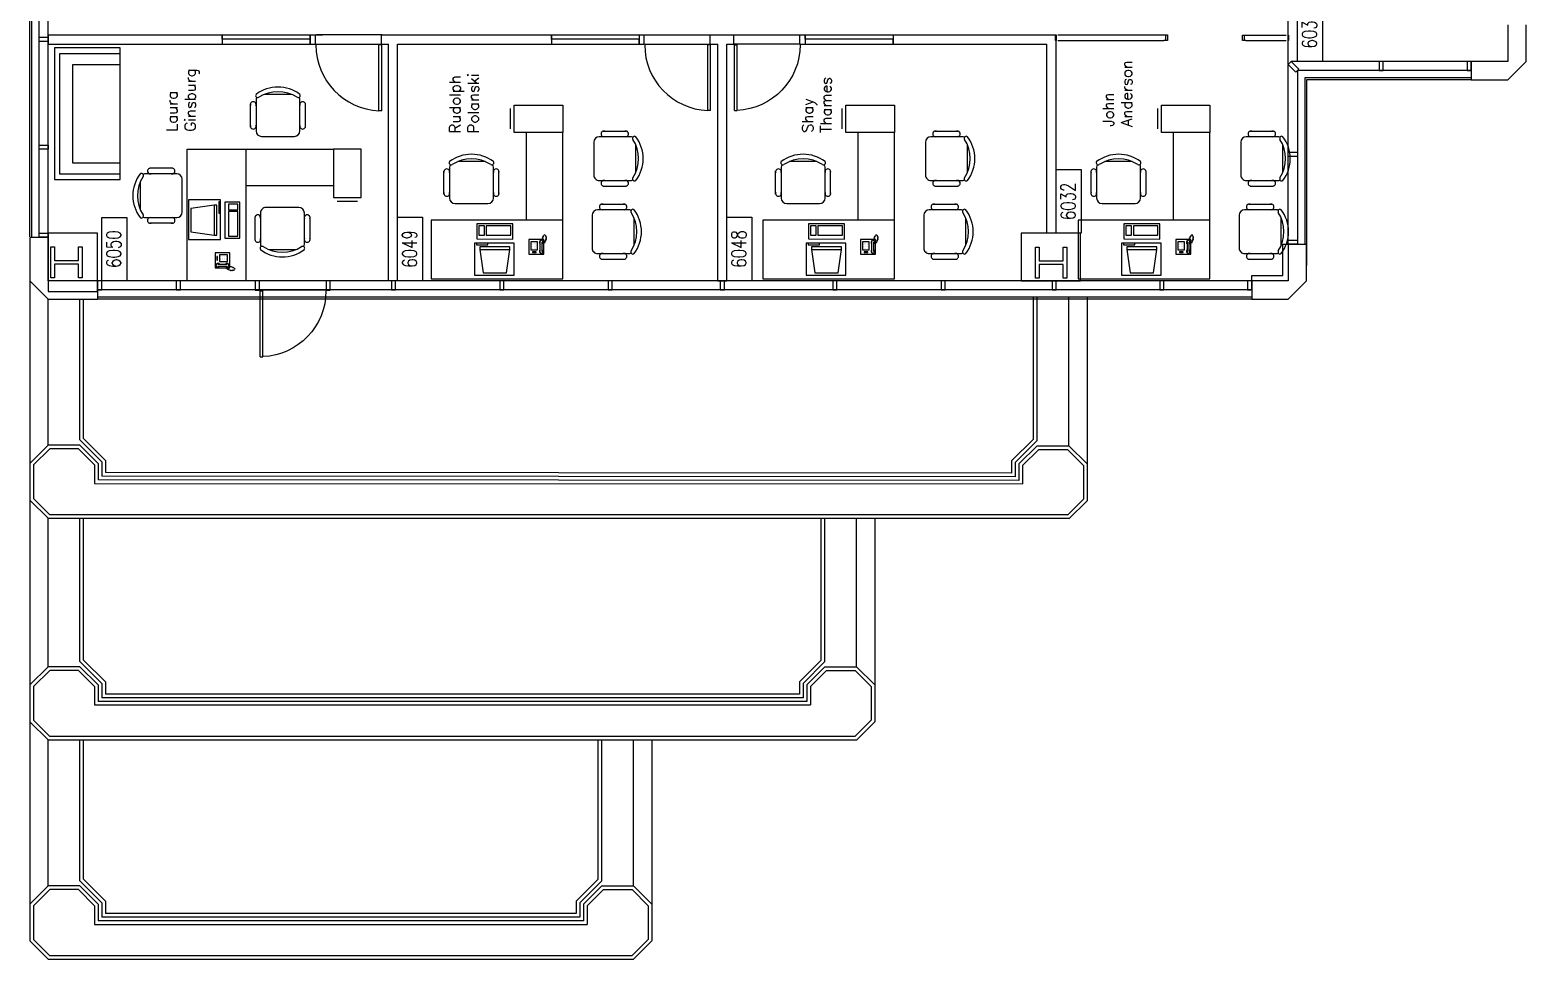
# Model space of a CAD drawing. Header units: millimetres. Extents: x 43 to 3711, y 1330 to 4598.
# Drawn here: x 43 to 861, y 2010 to 2518 of the extents above; entities that cross this region are included whole.
import ezdxf
from ezdxf.enums import TextEntityAlignment as Align

# ---------------------------------------------------------------- set-up
doc = ezdxf.new("R2010")
doc.units = ezdxf.units.MM
for name, color, linetype in [('CHAIRS', 4, 'Continuous'), ('CPU', 6, 'Continuous'), ('E-B-FURR', 6, 'Continuous'), ('E-B-GLAZ', 8, 'Continuous'), ('E-B-MULL', 8, 'Continuous'), ('E-B-SHEL', 2, 'Continuous'), ('E-C-HEAD', 5, 'Continuous'), ('E-F-DOOR', 3, 'Continuous'), ('E-F-SILL', 8, 'Continuous'), ('E-F-TERR', 4, 'Continuous'), ('E-S-COLM', 8, 'Continuous'), ('EMPLOYEE', 1, 'Continuous'), ('FURNITURE', 3, 'Continuous'), ('PANELS_201', 6, 'Continuous'), ('PHONES', 4, 'Continuous'), ('RMNUM', 40, 'Continuous')]:
    doc.layers.add(name, color=color, linetype=linetype)
doc.styles.add('ARCHITXT', font='simplex.shx')
doc.styles.add('ROMANS', font='romans', dxfattribs={"width": 0.75, "height": 8})

# ---------------------------------------------------------------- blocks, each defined once
blk = doc.blocks.new('DR-36')
for p, q in [((0, 36), (0, 0)), ((0, 36), (1.5, 36)), ((1.5, 36), (1.5, 0)), ((0, 0), (1.5, 0))]:
    blk.add_line(p, q)
blk.add_arc((0, 0), 36, 0, 87.61406)
blk = doc.blocks.new('RMNUM')
at = {"layer": 'RMNUM'}
blk.add_lwpolyline([(-16.33354, 6.674702), (18.388073, 6.674702), (18.388073, -6.982766), (-16.33354, -6.982766), (-16.33354, 6.674702)], dxfattribs=at)
at = {"layer": 'RMNUM', "style": 'ROMANS', "width": 0.75}
blk.add_attdef('NUMBER', text='', height=8, dxfattribs=at).set_placement((1.027267, 0.114097), align=Align.MIDDLE_CENTER)
blk = doc.blocks.new('RECTANG')
for p, q in [((1, 1), (0, 1)), ((0, 1), (0, 0)), ((1, 0), (1, 1)), ((0, 0), (1, 0))]:
    blk.add_line(p, q)
blk = doc.blocks.new('FNPHONE')
for p, q in [((-9.1, 0.22), (-9.7, 0.02)), ((-8.9, 0.62), (-9.5, 0.42)), ((-8.7, 1.02), (-9.3, 0.82)), ((-8.5, 1.42), (-9.1, 1.22)), ((-8.3, 1.82), (-8.9, 1.62)), ((-7.14, 0.56), (-7.5, -0.58)), ((-7.29, 6.54), (-7.29, 1.54)), ((-6.29, 6.54), (-6.29, 1.54)), ((-3.87, 4.85), (-3.87, 4.85)), ((-3.87, 3.91), (-3.87, 3.91)), ((-3.87, 2.97), (-3.87, 2.97)), ((-3.87, 2.03), (-3.87, 2.03)), ((-2.94, 4.85), (-2.94, 4.85)), ((-2.94, 3.91), (-2.94, 3.91)), ((-2.94, 2.97), (-2.94, 2.97)), ((-2.94, 2.03), (-2.94, 2.03)), ((-2, 4.85), (-2, 4.85)), ((-2, 3.91), (-2, 3.91)), ((-2, 2.97), (-2, 2.97)), ((-2, 2.03), (-2, 2.03)), ((-9.3, -0.18), (-9.9, -0.38)), ((-9.3, -0.58), (-9.9, -0.78)), ((-9.3, -0.98), (-9.9, -1.18)), ((-9.3, -1.38), (-9.9, -1.58)), ((-9.1, -1.78), (-9.7, -1.98)), ((-8.9, -2.18), (-9.5, -2.38)), ((-8.43, -2.46), (-9.03, -2.66)), ((-7.9, -1.98), (-8.5, -2.18)), ((-7.7, -1.58), (-8.3, -1.78)), ((-7.5, -1.18), (-8.1, -1.38)), ((-7.3, -0.78), (-7.9, -0.98))]:
    blk.add_line(p, q)
for centre, start, end in [((-6.79, 6.54), 298.49146, 241.50854), ((-6.79, 1.54), 118.49146, 61.50854)]:
    blk.add_arc(centre, 1.05, start, end)
for p, xscale, yscale, zscale in [((-8.21, 0), 8.20528234483245, 8.104073169521023, 8.20528234483245), ((-4.81, 1.25), 3.75, 4.375, 3.75), ((-4.03, 6.72), 2.03125, 0.46875, 2.03125)]:
    blk.add_blockref('RECTANG', p, dxfattribs=dict(xscale=xscale, yscale=yscale, zscale=zscale))
blk = doc.blocks.new('DESK3')
for p, q in [((72, 0), (0, 0)), ((0, 0), (0, -80)), ((72, -32), (72, 0)), ((0, -32), (72, -32)), ((20, -80), (20, -32)), ((0, -80), (20, -80))]:
    blk.add_line(p, q)
blk = doc.blocks.new('FC15X27A')
for p, q in [((7.53125, 0), (-7.53125, 0)), ((-7.53125, 0), (-7.53125, -26.5)), ((7.53125, -26.5), (7.53125, 0)), ((-7.53125, -26.5), (7.53125, -26.5)), ((-5.53125, -28.5), (5.53125, -28.5))]:
    blk.add_line(p, q)
blk = doc.blocks.new('CHAIR7')
for p, q in [((0, 9), (0, -9)), ((20, 12), (3, 12)), ((5.12, 15.04), (17.88, 15.04)), ((23, -7.44), (23, 7.44)), ((3, -12), (20, -12)), ((5.12, -15), (17.88, -15))]:
    blk.add_line(p, q)
for centre, radius, start, end in [((3, 9), 3, 90, 180), ((5.56, 13.54), 1.56, 73.7398, 286.2602), ((17.44, 13.54), 1.56, 253.7398, 106.2602), ((20, 9), 3, 62.41556, 90), ((22.34, 11.12), 1.1, 53.30994, 212.02741), ((4.82, 0), 19.64, 327.57575, 32.42425), ((7, 0), 20, 323.1301, 36.8699), ((3, -9), 3, 180, 270), ((5.56, -13.5), 1.56, 73.7398, 286.2602), ((17.44, -13.5), 1.56, 253.7398, 106.2602), ((20, -9), 3, 270, 297.58444), ((22.34, -11.12), 1.1, 147.97259, 306.69006)]:
    blk.add_arc(centre, radius, start, end)
blk = doc.blocks.new('IBMAT', base_point=(61, 306))
for p, q in [((75, 307), (75, 306)), ((81, 307), (75, 307)), ((81, 306), (81, 307))]:
    blk.add_line(p, q)
at = {"xscale": 21, "yscale": 17, "zscale": 21}
blk.add_blockref('RECTANG', (61, 306), dxfattribs=at)
blk = doc.blocks.new('KEYBOARD', base_point=(60, 294))
for p, xscale, yscale, zscale in [((60, 294), 19, 8, 19), ((61, 295), 13, 5, 13), ((75, 295), 3, 5, 3)]:
    blk.add_blockref('RECTANG', p, dxfattribs=dict(xscale=xscale, yscale=yscale, zscale=zscale))
blk = doc.blocks.new('COMPUTER')
for p, q in [((-6.64, 16.23), (-8.5, 3.5)), ((6.08, 16.23), (-6.64, 16.23)), ((8, 3.5), (6.08, 16.23)), ((-8.5, 3.5), (-8.5, 2.04)), ((8, 3.5), (-8.5, 3.5)), ((-8.5, 2.04), (8, 2.04)), ((8, 2.04), (8, 3.5))]:
    blk.add_line(p, q)
at = {"xscale": 1.033846153846154, "yscale": 1.033846153846154, "zscale": 1.033846153846154}
for name, p in [('IBMAT', (-10.86, 0)), ('KEYBOARD', (-10.05, -10.5))]:
    blk.add_blockref(name, p, dxfattribs=at)
blk = doc.blocks.new('SOFA2')
for p, q in [((-36, 0), (-36, -36)), ((36, 0), (-36, 0)), ((36, -36), (36, 0)), ((-33, -36), (-33, -3)), ((-33, -3), (33, -3)), ((33, -3), (33, -36)), ((-27, -36), (-27, -10)), ((-27, -10), (27, -10)), ((27, -10), (27, -36)), ((-36, -36), (36, -36))]:
    blk.add_line(p, q)
blk = doc.blocks.new('A$C2AA66EEE')
at = {"layer": 'E-B-FURR'}
for p, q in [((395, 2531), (727, 2531)), ((505.52, 2531), (500.44, 2531)), ((500.52, 2531), (500.52, 2380.96)), ((505.52, 2531), (505.52, 2380.96)), ((371.06, 1873), (371.06, 2504)), ((500.52, 2387.81), (505.52, 2387.81)), ((500.52, 2384.81), (505.52, 2384.81)), ((500.52, 2348.81), (500.52, 2344.96)), ((500.52, 2348.81), (505.52, 2348.81)), ((505.52, 2348.81), (505.52, 2205.12)), ((371.08, 2344.96), (500.52, 2344.96)), ((371.08, 2339.86), (371.08, 2344.86)), ((371.08, 2339.96), (500.52, 2339.96)), ((500.52, 2339.96), (500.52, 2205.12)), ((500.52, 2205.12), (505.52, 2205.12)), ((500.52, 2169.12), (505.52, 2169.12)), ((500.52, 2169.12), (500.52, 2164.97)), ((505.52, 2169.12), (505.52, 2156.12)), ((371.06, 2164.97), (500.52, 2164.97)), ((371.06, 2164.93), (371.06, 2159.93)), ((371.06, 2159.97), (500.52, 2159.97)), ((500.52, 2159.97), (500.52, 2156.12)), ((500.52, 2156.12), (505.52, 2156.12)), ((500.35, 2120.09), (505.35, 2120.09)), ((500.52, 2120.12), (500.52, 1984.97)), ((500.52, 2120.12), (505.52, 2120.12)), ((505.52, 2120.12), (505.52, 1979.97)), ((397.11, 1984.97), (500.52, 1984.97)), ((397.11, 1979.97), (505.52, 1979.97)), ((371.09, 1966.65), (397.11, 1966.65)), ((391, 1853), (489.41, 1853)), ((489.64, 1853), (682, 1853)), ((491, 1753), (491, 1851.41)), ((491, 1848), (677, 1848))]:
    blk.add_line(p, q, dxfattribs=at)
blk.add_lwpolyline([(397.11, 2531), (365.11, 2531), (365.11, 2504), (397.11, 2504)], close=True, dxfattribs=at)
for points in [[(397.11, 1999), (371.09, 1999), (371.09, 1966.65)], [(397.11, 1966.65), (397.11, 1999)], [(371, 1873), (374, 1873), (374, 1856), (391, 1856), (391, 1853)]]:
    blk.add_lwpolyline(points, dxfattribs=at)
at = {"layer": 'E-B-GLAZ'}
for p, q in [((395, 2541), (727, 2541)), ((395, 2540), (727, 2540)), ((395, 2536), (727, 2536)), ((361, 1873), (361, 2504.1)), ((362, 1873), (362, 2504.1)), ((366, 1873), (366, 2504)), ((361, 1963), (261, 1963)), ((473.38, 1843), (379.38, 1843)), ((486, 1848), (391, 1848)), ((482, 1844), (391, 1844)), ((481, 1843), (391, 1843)), ((481, 1753), (481, 1843)), ((482, 1753), (482, 1844)), ((486, 1753), (486, 1848))]:
    blk.add_line(p, q, dxfattribs=at)
for points in [[(505.52, 2387.81), (500.52, 2387.81), (503.16, 2387.81), (503.16, 2435.81), (505.52, 2435.81), (500.52, 2435.81)], [(505.52, 2207.9), (500.52, 2207.9), (503.16, 2207.9), (503.16, 2255.9), (505.52, 2255.9), (500.52, 2255.9)], [(505.52, 2069.12), (500.52, 2069.12), (503.16, 2069.12), (503.16, 2117.12), (505.52, 2117.12), (500.52, 2117.12)]]:
    blk.add_lwpolyline(points, dxfattribs=at)
at = {"layer": 'E-B-MULL'}
for points in [[(397.12, 2536), (397.12, 2531), (394.87, 2531), (394.87, 2536)], [(445.25, 2536), (445.25, 2531), (443, 2531), (443, 2536)], [(504.25, 2536), (504.25, 2531), (502, 2531), (502, 2536)], [(366, 2501.75), (371, 2501.75), (371, 2504), (366, 2504)], [(366, 2458.76), (371, 2458.76), (371, 2461.01), (366, 2461.01)], [(365.98, 2415.54), (370.98, 2415.54), (370.98, 2417.79), (365.98, 2417.79)], [(365.98, 2376.76), (370.98, 2376.76), (370.98, 2379.01), (365.98, 2379.01)], [(366, 2341.15), (371, 2341.15), (371, 2343.4), (366, 2343.4)], [(366, 2281.87), (371, 2281.87), (371, 2284.12), (366, 2284.12)], [(366, 2222.66), (371, 2222.66), (371, 2224.91), (366, 2224.91)], [(366, 2161.3), (371, 2161.3), (371, 2163.55), (366, 2163.55)], [(366, 2099.77), (371, 2099.77), (371, 2102.02), (366, 2102.02)], [(366, 2040.62), (371, 2040.62), (371, 2042.87), (366, 2042.87)], [(366, 1979.94), (371, 1979.94), (371, 1982.19), (366, 1982.19)], [(366, 1921.08), (371, 1921.08), (371, 1923.33), (366, 1923.33)], [(366, 1873), (371, 1873), (371, 1875.25), (366, 1875.25)], [(391, 1848), (391, 1853), (393.25, 1853), (393.25, 1848)], [(439.08, 1848), (439.08, 1853), (441.33, 1853), (441.33, 1848)], [(486.8, 1847.2), (491, 1851.41), (489.41, 1853), (485.2, 1848.8)], [(486.8, 1847.2), (491, 1851.41), (489.41, 1853), (485.2, 1848.8)], [(486, 1801.08), (491, 1801.08), (491, 1803.33), (486, 1803.33)], [(486, 1753), (491, 1753), (491, 1755.25), (486, 1755.25)]]:
    blk.add_lwpolyline(points, close=True, dxfattribs=at)
at = {"layer": 'E-B-SHEL'}
for p, q in [((371.04, 2541), (361, 2530.96)), ((394.67, 2541), (370.69, 2541)), ((394.7, 2530.96), (394.7, 2540.96)), ((361, 2530.96), (361, 2504.1)), ((395, 2531), (367, 2531)), ((395, 2531.01), (367.37, 2531.01)), ((371, 2504.1), (371, 2530.96)), ((371, 2530.96), (397.17, 2530.96)), ((371, 2504.1), (361, 2504.1)), ((361, 1873), (361, 1853)), ((371, 1873), (361, 1873)), ((371, 1853), (371, 1873)), ((361, 1853), (371, 1843)), ((391, 1853), (371, 1853)), ((391, 1853), (391, 1843)), ((371, 1843), (391, 1843)), ((491, 1753), (481, 1753)), ((481, 1753), (481, 1733)), ((491, 1733), (491, 1753)), ((481, 1733), (491, 1723)), ((511, 1733), (491, 1733)), ((491, 1723), (511, 1723))]:
    blk.add_line(p, q, dxfattribs=at)
at = {"layer": 'E-C-HEAD'}
for p, q in [((365.96, 2379.41), (365.96, 2415.41)), ((500.48, 2384.41), (500.48, 2348.41)), ((505.48, 2348.41), (505.48, 2384.41)), ((500.42, 2204.8), (500.42, 2168.8)), ((505.42, 2168.8), (505.42, 2204.8)), ((500.49, 2119.92), (500.49, 2155.92)), ((505.49, 2155.92), (505.49, 2119.92))]:
    blk.add_line(p, q, dxfattribs=at)
at = {"layer": 'E-F-SILL'}
blk.add_lwpolyline([(371, 1976), (371, 1976), (371, 1976)], dxfattribs=at)
at = {"layer": 'E-F-TERR'}
for p, q in [((0, 2531.08), (9.92, 2541)), ((9.92, 2541), (0, 2531.08)), ((10.75, 2539), (2, 2530.25)), ((29.92, 2541), (9.92, 2541)), ((29.92, 2541), (9.92, 2541)), ((20.42, 2541), (9.92, 2541)), ((29.18, 2539), (10.75, 2539)), ((131.22, 2541), (25.58, 2541)), ((38, 2530.18), (29.18, 2539)), ((40, 2531), (30, 2541)), ((119.94, 2531.08), (129.86, 2541)), ((129.86, 2541), (119.94, 2531.08)), ((130.69, 2539), (121.94, 2530.25)), ((140.36, 2541), (129.86, 2541)), ((149.86, 2541), (129.86, 2541)), ((149.86, 2541), (129.86, 2541)), ((149.11, 2539), (130.69, 2539)), ((371.04, 2541), (145.51, 2541)), ((157.94, 2530.18), (149.11, 2539)), ((159.94, 2531), (149.94, 2541)), ((251.08, 2541), (241.15, 2531.08)), ((241.15, 2531.08), (251.08, 2541)), ((251.91, 2539), (243.15, 2530.25)), ((271.08, 2541), (251.08, 2541)), ((271.08, 2541), (251.08, 2541)), ((261.58, 2541), (251.08, 2541)), ((270.33, 2539), (251.91, 2539)), ((279.15, 2530.18), (270.33, 2539)), ((281.15, 2531), (271.15, 2541)), ((0, 2531.08), (0, 2210.92)), ((2, 2530.25), (2, 2211.75)), ((38, 2514.51), (38, 2530.18)), ((40, 2531), (119.94, 2531)), ((40, 2513.68), (40, 2531)), ((119.94, 2531.08), (119.94, 2088.92)), ((121.94, 2530.25), (121.94, 2089.75)), ((157.94, 2514.51), (157.94, 2530.18)), ((159.94, 2531), (241.15, 2531)), ((159.94, 2513.68), (159.94, 2531)), ((241.15, 2531.08), (241.15, 1972.58)), ((243.15, 2530.25), (243.15, 1973.41)), ((279.15, 2514.51), (279.15, 2530.18)), ((281.15, 2531), (361.04, 2531)), ((281.15, 2513.68), (281.15, 2531)), ((29.17, 2505.68), (38, 2514.51)), ((30, 2503.68), (40, 2513.68)), ((30.83, 2501.68), (42.83, 2513.68)), ((31.66, 2499.68), (43.66, 2511.68)), ((42.83, 2513.68), (119.94, 2513.68)), ((43.66, 2511.68), (119.94, 2511.68)), ((149.11, 2505.68), (157.94, 2514.51)), ((149.94, 2503.68), (159.94, 2513.68)), ((150.76, 2501.68), (162.76, 2513.68)), ((151.59, 2499.68), (163.59, 2511.68)), ((162.76, 2513.68), (241.15, 2513.68)), ((163.59, 2511.68), (241.15, 2511.68)), ((270.33, 2505.68), (279.15, 2514.51)), ((271.15, 2503.68), (281.15, 2513.68)), ((271.98, 2501.68), (283.98, 2513.68)), ((272.81, 2499.68), (284.81, 2511.68)), ((283.98, 2513.68), (361, 2513.68)), ((284.81, 2511.68), (361, 2511.68)), ((19, 2505.68), (19, 2236.32)), ((29.17, 2505.68), (19, 2505.68)), ((21, 2238.32), (21, 2503.68)), ((30, 2503.68), (21, 2503.68)), ((139, 2505.68), (139, 2114.32)), ((149.11, 2505.68), (139, 2505.68)), ((140.94, 2116.32), (140.94, 2503.68)), ((149.94, 2503.68), (140.94, 2503.68)), ((260.22, 2505.68), (259.89, 1998.31)), ((270.33, 2505.68), (260.22, 2505.68)), ((261.82, 2000.31), (262.15, 2503.68)), ((271.15, 2503.68), (262.15, 2503.68)), ((23, 2240.32), (23, 2501.68)), ((30.83, 2501.68), (23, 2501.68)), ((25, 2242.32), (25, 2499.68)), ((31.66, 2499.68), (25, 2499.68)), ((142.94, 2118.32), (142.94, 2501.68)), ((150.76, 2501.68), (142.94, 2501.68)), ((144.94, 2120.32), (144.94, 2499.68)), ((151.59, 2499.68), (144.94, 2499.68)), ((263.82, 2002.31), (264.15, 2501.68)), ((271.98, 2501.68), (264.15, 2501.68)), ((265.82, 2004.31), (266.15, 2499.68)), ((272.81, 2499.68), (266.15, 2499.68)), ((31.66, 2242.32), (25, 2242.32)), ((31.66, 2242.32), (43.66, 2230.32)), ((29.17, 2236.32), (19, 2236.32)), ((30, 2238.32), (21, 2238.32)), ((30.83, 2240.32), (23, 2240.32)), ((29.17, 2236.32), (38, 2227.49)), ((30, 2238.32), (40, 2228.32)), ((30.83, 2240.32), (42.83, 2228.32)), ((38, 2227.49), (38, 2211.82)), ((40, 2228.32), (40, 2211)), ((42.83, 2228.32), (119.94, 2228.32)), ((43.66, 2230.32), (119.94, 2230.32)), ((0, 2210.92), (9.92, 2201)), ((9.92, 2201), (0, 2210.92)), ((10.75, 2203), (2, 2211.75)), ((38, 2211.82), (29.18, 2203)), ((40, 2211), (30, 2201)), ((40, 2211), (119.94, 2211)), ((29.92, 2201), (9.92, 2201)), ((29.92, 2201), (9.92, 2201)), ((20.42, 2201), (9.92, 2201)), ((29.18, 2203), (10.75, 2203)), ((119.94, 2201), (25.58, 2201)), ((151.59, 2120.32), (144.94, 2120.32)), ((151.59, 2120.32), (163.59, 2108.32)), ((149.11, 2114.32), (139, 2114.32)), ((149.94, 2116.32), (140.94, 2116.32)), ((150.76, 2118.32), (142.94, 2118.32)), ((149.11, 2114.32), (157.94, 2105.49)), ((149.94, 2116.32), (159.94, 2106.32)), ((150.76, 2118.32), (162.76, 2106.32)), ((157.94, 2105.49), (157.94, 2089.82)), ((159.94, 2106.32), (159.94, 2089)), ((162.76, 2106.32), (241.15, 2106.32)), ((163.59, 2108.32), (241.15, 2108.32)), ((129.86, 2079), (119.94, 2088.92)), ((130.69, 2081), (121.94, 2089.75)), ((157.94, 2089.82), (149.11, 2081)), ((159.94, 2089), (149.94, 2079)), ((159.94, 2089), (241.15, 2089)), ((149.86, 2079), (129.86, 2079)), ((149.86, 2079), (129.86, 2079)), ((149.11, 2081), (130.69, 2081)), ((241.15, 2079), (145.51, 2079)), ((272.48, 2004.31), (265.82, 2004.31)), ((272.48, 2004.31), (284.48, 1992.31)), ((270, 1998.31), (259.89, 1998.31)), ((270.82, 2000.31), (261.82, 2000.31)), ((271.65, 2002.31), (263.82, 2002.31)), ((270, 1998.31), (278.82, 1989.48)), ((270.82, 2000.31), (280.82, 1990.31)), ((271.65, 2002.31), (283.65, 1990.31)), ((278.82, 1989.48), (278.82, 1973.81)), ((280.82, 1990.31), (280.82, 1972.98)), ((283.65, 1990.31), (362.04, 1990.31)), ((284.48, 1992.31), (362.04, 1992.31)), ((250.75, 1962.98), (240.82, 1972.91)), ((251.58, 1964.98), (242.82, 1973.74)), ((278.82, 1973.81), (270, 1964.98)), ((280.82, 1972.98), (270.82, 1962.98)), ((280.82, 1972.98), (362.04, 1972.98)), ((270, 1964.98), (251.58, 1964.98)), ((270.75, 1962.98), (250.75, 1962.98)), ((270.75, 1962.98), (250.75, 1962.98)), ((362.04, 1962.98), (266.4, 1962.98))]:
    blk.add_line(p, q, dxfattribs=at)
at = {"layer": 'E-S-COLM'}
for points in [[(372.61, 2527.5), (372.61, 2529.5), (389.61, 2529.5), (389.61, 2527.5), (382.11, 2527.5), (382.11, 2514.5), (389.61, 2514.5), (389.61, 2512.5), (372.61, 2512.5), (372.61, 2514.5), (380.11, 2514.5), (380.11, 2527.5)], [(372.5, 1989.15), (372.5, 1991.15), (389.5, 1991.15), (389.5, 1989.15), (382, 1989.15), (382, 1976.15), (389.5, 1976.15), (389.5, 1974.15), (372.5, 1974.15), (372.5, 1976.15), (380, 1976.15), (380, 1989.15)]]:
    blk.add_lwpolyline(points, close=True, dxfattribs=at)
at = {"layer": 'PANELS_201', "linetype": 'Continuous'}
for points in [[(505.52, 1979.97), (502.52, 1979.97), (502.52, 1980.22), (505.52, 1980.22), (505.52, 1979.97)], [(502.52, 1978.97), (502.52, 1920.97)], [(505.52, 1978.97), (505.52, 1920.97)], [(505.52, 1920.97), (505.52, 1919.97), (505.52, 1918.97), (502.52, 1918.97), (502.52, 1920.97)], [(502.52, 1919.97), (505.52, 1919.97)], [(502.39, 1876.13), (502.39, 1877.13), (502.39, 1878.13), (505.39, 1878.13), (505.39, 1876.13)], [(505.39, 1877.13), (502.39, 1877.13)], [(502.39, 1876.13), (502.39, 1854.13)], [(505.39, 1876.13), (505.39, 1854.13)], [(502.39, 1853.13), (505.39, 1853.13), (505.39, 1852.88), (502.39, 1852.88), (502.39, 1853.13)]]:
    blk.add_lwpolyline(points, dxfattribs=at)
for p, values in [((387.33, 2495.08), {'NUMBER': '6050'}), ((387.42, 2333.29), {'NUMBER': '6049'}), ((387.39, 2153.3), {'NUMBER': '6048'}), ((413.44, 1973.3), {'NUMBER': '6032'}), ((507.33, 1841.33), {'NUMBER': '6030'})]:
    blk.add_blockref('RMNUM', p).add_auto_attribs(values)
at = {"layer": 'CHAIRS', "lineweight": -3}
for p, rotation in [((417.56, 2457.73), 90), ((411.11, 2402.97), 180), ((397.9, 2233.66), 270), ((437.86, 2232.74), 270), ((397.9, 2052.32), 270), ((437.86, 2051.4), 270), ((397.9, 1879.88), 270), ((437.86, 1878.96), 270)]:
    blk.add_blockref('CHAIR7', p, dxfattribs=dict(at, rotation=rotation))
for p in [(450, 2405.39), (413.25, 2299.58), (413.25, 2118.24), (413.25, 1945.8)]:
    blk.add_blockref('CHAIR7', p, dxfattribs=at)
at = {"layer": 'CPU', "lineweight": -3}
blk.add_blockref('COMPUTER', (404.44, 2436.75), dxfattribs=at)
at = {"layer": 'CPU', "lineweight": -3, "rotation": 89.84054487573727}
for p in [(391.64, 2287.09), (391.64, 2105.74), (391.64, 1933.31)]:
    blk.add_blockref('COMPUTER', p, dxfattribs=at)
at = {"layer": 'E-F-DOOR', "xscale": -1, "rotation": 90}
for p in [(365.5, 2415.16), (500.17, 2155.86)]:
    blk.add_blockref('DR-36', p, dxfattribs=at)
at = {"layer": 'E-F-DOOR', "rotation": 90}
for p in [(500.02, 2348.66), (500.1, 2168.87)]:
    blk.add_blockref('DR-36', p, dxfattribs=at)
at = {"layer": 'FURNITURE', "lineweight": -3}
blk.add_blockref('SOFA2', (462.42, 2527.61), dxfattribs=at)
at = {"layer": 'FURNITURE', "lineweight": -3, "xscale": -1}
for name, p, rotation in [('DESK3', (443.06, 2454.95), 359.9950299738794), ('FC15X27A', (459.65, 2249.68), 180), ('FC15X27A', (459.65, 2068.33), 180), ('FC15X27A', (459.65, 1895.9), 180)]:
    blk.add_blockref(name, p, dxfattribs=dict(at, rotation=rotation))
at = {"layer": 'FURNITURE', "lineweight": -3}
for name, p, rotation in [('FC15X27A', (443.05, 2367.41), 270), ('DESK3', (372.12, 2249.68), 89.99502997387958), ('DESK3', (372.12, 2068.34), 89.99502997387958), ('DESK3', (372.12, 1895.9), 89.99502997387958)]:
    blk.add_blockref(name, p, dxfattribs=dict(at, rotation=rotation))
at = {"layer": 'PHONES', "lineweight": -3}
blk.add_blockref('FNPHONE', (386.34, 2431.7), dxfattribs=at)
at = {"layer": 'PHONES', "lineweight": -3, "rotation": 90}
for p in [(393.65, 2268.26), (393.65, 2086.92), (393.65, 1914.48)]:
    blk.add_blockref('FNPHONE', p, dxfattribs=at)
at = {"layer": 'EMPLOYEE', "lineweight": -3, "char_height": 6, "attachment_point": 1, "style": 'ARCHITXT'}
for s, insert, width in [('\\A1;Laura\\PGinsburg', (452.62, 2466.39), 33.0041), ('\\A1;Rudolph\\PPolanski', (451.68, 2311.58), 30.4666), ('\\A1;Shay\\PThames', (451.95, 2118.77), 29.7585), ('\\A1;John\\PAnderson', (455.22, 1954.41), 35.3288)]:
    blk.add_mtext(s, dxfattribs=dict(at, insert=insert, width=width))

msp = doc.modelspace()

# ---------------------------------------------------------------- block references
at = {"rotation": 90}
msp.add_blockref('A$C2AA66EEE', (2584.251, 2009.724), dxfattribs=at)

doc.saveas('drawing.dxf')
